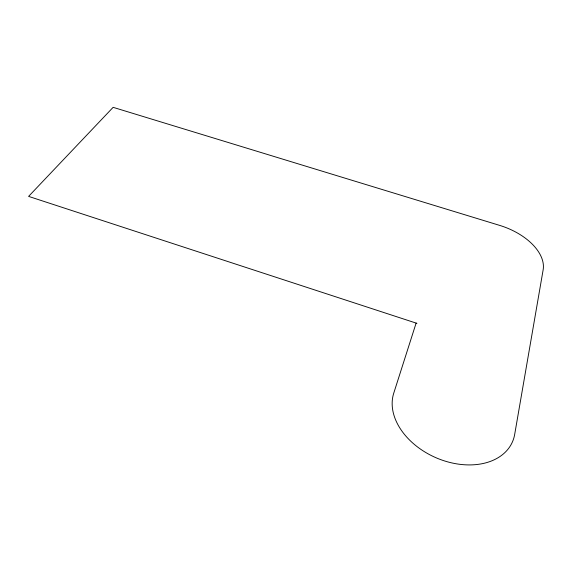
<?xml version="1.0" encoding="UTF-8"?>
<svg xmlns="http://www.w3.org/2000/svg" width="572" height="572" viewBox="0 0 572 572"><rect width="100%" height="100%" fill="white"/><g stroke="black" fill="none" stroke-linecap="round" stroke-linejoin="round"><path stroke-width="0.86" d="M416.116 323.087L393.736 393.2A64.221 45.338 23.9 0 0 442.828 460.374A64.221 45.338 23.9 0 0 514.686 434.384L543.143 269.848A52.51 30.774 19.1 0 0 499.706 225.404L113.134 107.336L28.6 196.389L416.924 323.352"/></g></svg>
